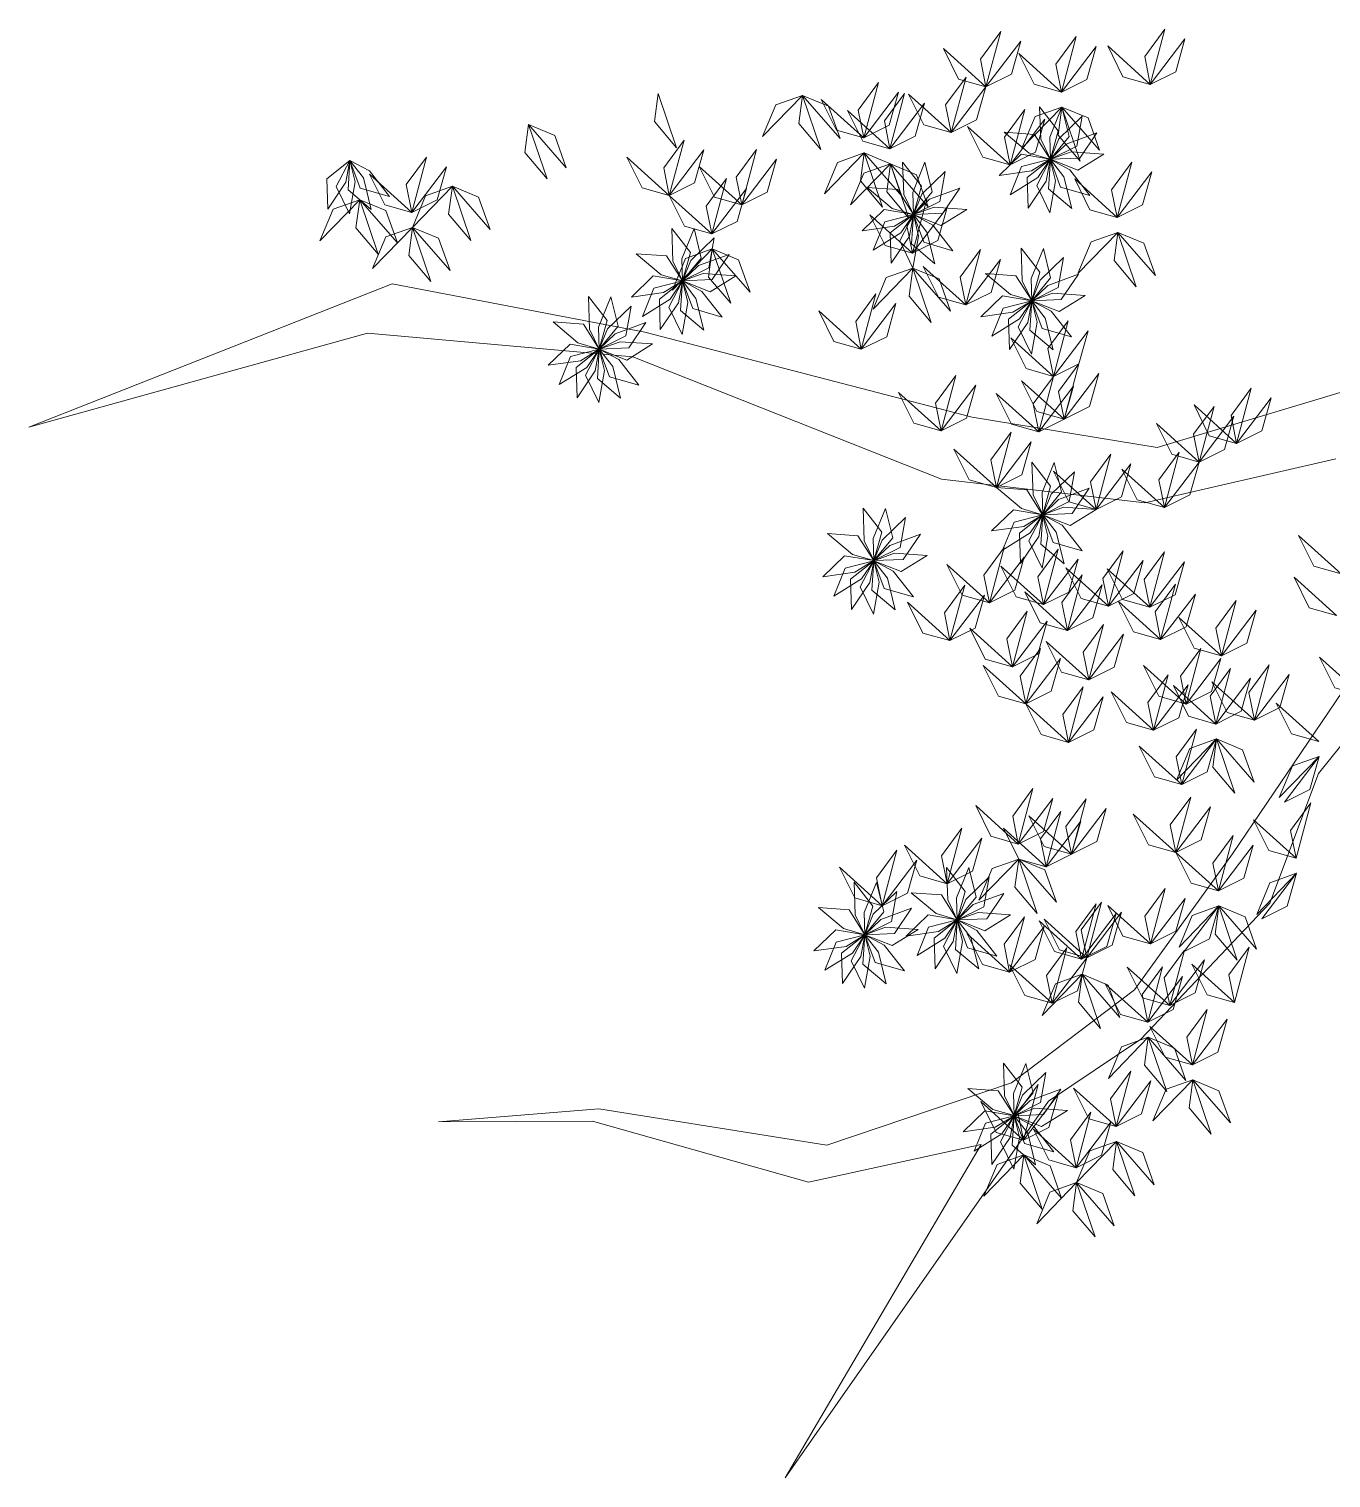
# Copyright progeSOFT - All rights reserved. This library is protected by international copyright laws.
# Model space of a CAD drawing. Header units: inches. Extents: x 4350 to 28384, y -6772 to 993.
# Drawn here: x 5064.7 to 5200.9, y 461.8 to 613.4 of the extents above; entities that cross this region are included whole.
import ezdxf

# ---------------------------------------------------------------- set-up
doc = ezdxf.new("R2010")
doc.units = ezdxf.units.IN
doc.header["$MEASUREMENT"] = 0
doc.layers.add('nascosti', color=1, linetype='Continuous')

msp = doc.modelspace()

# ---------------------------------------------------------------- linework, layer by layer
at = {"layer": 'nascosti', "lineweight": 0}
for points in [[(5164.8, 607.3), (5164.21, 610.2), (5166.34, 613.09), (5164.8, 607.3)], [(5172.69, 606.76), (5172.1, 609.67), (5174.23, 612.56), (5172.69, 606.76)], [(5181.98, 607.56), (5181.4, 610.46), (5183.52, 613.35), (5181.98, 607.56)], [(5164.8, 607.3), (5161.94, 608.1), (5160.34, 611.32), (5164.8, 607.3)], [(5164.8, 607.3), (5167.45, 608.62), (5168.43, 612.07), (5164.8, 607.3)], [(5172.69, 606.76), (5175.34, 608.08), (5176.32, 611.53), (5172.69, 606.76)], [(5181.98, 607.56), (5179.13, 608.36), (5177.53, 611.58), (5181.98, 607.56)], [(5181.98, 607.56), (5184.64, 608.88), (5185.61, 612.33), (5181.98, 607.56)], [(5172.69, 606.76), (5169.83, 607.57), (5168.23, 610.78), (5172.69, 606.76)], [(5161.17, 602.52), (5160.58, 605.43), (5162.71, 608.32), (5161.17, 602.52)], [(5130.51, 606.6), (5130.12, 603.66), (5132.44, 600.92), (5130.51, 606.6)], [(5145.6, 606.41), (5142.8, 605.42), (5141.42, 602.11), (5145.6, 606.41)], [(5145.6, 606.41), (5145.21, 603.47), (5147.52, 600.73), (5145.6, 606.41)], [(5145.6, 606.41), (5148.33, 605.27), (5149.54, 601.89), (5145.6, 606.41)], [(5152.01, 601.96), (5151.43, 604.87), (5153.56, 607.76), (5152.01, 601.96)], [(5152.01, 601.96), (5154.67, 603.28), (5155.64, 606.73), (5152.01, 601.96)], [(5154.75, 600.82), (5154.17, 603.73), (5156.29, 606.62), (5154.75, 600.82)], [(5161.17, 602.52), (5158.31, 603.33), (5156.71, 606.54), (5161.17, 602.52)], [(5161.17, 602.52), (5163.82, 603.84), (5164.8, 607.3), (5161.17, 602.52)], [(5152.01, 601.96), (5149.16, 602.77), (5147.56, 605.98), (5152.01, 601.96)], [(5154.75, 600.82), (5157.4, 602.14), (5158.38, 605.59), (5154.75, 600.82)], [(5167.33, 599.13), (5166.75, 602.04), (5168.87, 604.93), (5167.33, 599.13)], [(5172.74, 605.19), (5169.95, 604.2), (5168.56, 600.89), (5172.74, 605.19)], [(5170.41, 605.21), (5170.53, 601.81), (5171.53, 599.73), (5172.36, 602.7), (5170.41, 605.21)], [(5172.74, 605.19), (5171.46, 602.03), (5171.53, 599.73), (5173.5, 602.1), (5172.74, 605.19)], [(5172.74, 605.19), (5172.35, 602.25), (5174.66, 599.51), (5172.74, 605.19)], [(5172.74, 605.19), (5175.47, 604.05), (5176.68, 600.67), (5172.74, 605.19)], [(5154.75, 600.82), (5151.9, 601.63), (5150.3, 604.84), (5154.75, 600.82)], [(5167.33, 599.13), (5169.98, 600.46), (5170.96, 603.91), (5167.33, 599.13)], [(5174.86, 604.23), (5172.41, 601.86), (5171.54, 599.72), (5174.3, 601.1), (5174.86, 604.23)], [(5116.96, 603.36), (5116.57, 600.42), (5118.89, 597.68), (5116.96, 603.36)], [(5116.96, 603.36), (5119.7, 602.22), (5120.9, 598.84), (5116.96, 603.36)], [(5167.33, 599.13), (5164.48, 599.94), (5162.88, 603.15), (5167.33, 599.13)], [(5166.7, 602.56), (5169.31, 600.37), (5171.52, 599.73), (5169.87, 602.33), (5166.7, 602.56)], [(5176.41, 602.48), (5173.2, 601.32), (5171.54, 599.72), (5174.62, 599.85), (5176.41, 602.48)], [(5131.67, 595.93), (5131.09, 598.83), (5133.21, 601.72), (5131.67, 595.93)], [(5131.67, 595.93), (5134.32, 597.25), (5135.3, 600.7), (5131.67, 595.93)], [(5139.26, 594.96), (5138.68, 597.86), (5140.81, 600.75), (5139.26, 594.96)], [(5152.07, 600.39), (5149.27, 599.4), (5147.89, 596.09), (5152.07, 600.39)], [(5152.07, 600.39), (5151.68, 597.45), (5153.99, 594.71), (5152.07, 600.39)], [(5152.07, 600.39), (5154.8, 599.25), (5156.01, 595.87), (5152.07, 600.39)], [(5177.11, 600.26), (5173.71, 600.5), (5171.54, 599.72), (5174.4, 598.58), (5177.11, 600.26)], [(5095.94, 594.5), (5097.85, 597.32), (5098.26, 599.59), (5095.84, 597.68), (5095.94, 594.5)], [(5098.22, 594), (5098.81, 597.35), (5098.26, 599.59), (5096.83, 596.86), (5098.22, 594)], [(5100.5, 594.46), (5099.68, 597.77), (5098.27, 599.59), (5098.07, 596.51), (5100.5, 594.46)], [(5102.4, 595.82), (5100.3, 598.5), (5098.27, 599.59), (5099.34, 596.7), (5102.4, 595.82)], [(5104.75, 594.16), (5104.16, 597.07), (5106.29, 599.96), (5104.75, 594.16)], [(5104.75, 594.16), (5107.4, 595.48), (5108.38, 598.94), (5104.75, 594.16)], [(5131.67, 595.93), (5128.82, 596.74), (5127.22, 599.95), (5131.67, 595.93)], [(5139.26, 594.96), (5136.41, 595.76), (5134.81, 598.98), (5139.26, 594.96)], [(5139.26, 594.96), (5141.92, 596.28), (5142.9, 599.73), (5139.26, 594.96)], [(5154.8, 599.25), (5152.01, 598.26), (5150.63, 594.94), (5154.8, 599.25)], [(5154.8, 599.25), (5154.41, 596.31), (5156.73, 593.57), (5154.8, 599.25)], [(5154.8, 599.25), (5157.54, 598.11), (5158.74, 594.73), (5154.8, 599.25)], [(5156.08, 599.43), (5156.2, 596.03), (5157.21, 593.95), (5158.04, 596.92), (5156.08, 599.43)], [(5158.41, 599.42), (5157.14, 596.26), (5157.21, 593.95), (5159.18, 596.33), (5158.41, 599.42)], [(5166.18, 598.03), (5169.56, 598.51), (5171.52, 599.72), (5168.48, 600.24), (5166.18, 598.03)], [(5167.33, 596), (5170.22, 597.81), (5171.52, 599.72), (5168.53, 598.95), (5167.33, 596)], [(5169.21, 594.62), (5171.11, 597.44), (5171.52, 599.71), (5169.1, 597.8), (5169.21, 594.62)], [(5171.48, 594.12), (5172.07, 597.47), (5171.52, 599.71), (5170.1, 596.98), (5171.48, 594.12)], [(5173.77, 594.58), (5172.94, 597.89), (5171.53, 599.71), (5171.33, 596.63), (5173.77, 594.58)], [(5175.66, 595.94), (5173.56, 598.62), (5171.53, 599.71), (5172.61, 596.82), (5175.66, 595.94)], [(5178.53, 593.64), (5177.94, 596.54), (5180.07, 599.43), (5178.53, 593.64)], [(5104.75, 594.16), (5101.9, 594.97), (5100.3, 598.18), (5104.75, 594.16)], [(5136.12, 591.91), (5135.54, 594.82), (5137.66, 597.71), (5136.12, 591.91)], [(5160.54, 598.45), (5158.08, 596.08), (5157.21, 593.95), (5159.98, 595.32), (5160.54, 598.45)], [(5178.53, 593.64), (5175.67, 594.44), (5174.08, 597.66), (5178.53, 593.64)], [(5178.53, 593.64), (5181.18, 594.96), (5182.16, 598.41), (5178.53, 593.64)], [(5108.98, 596.9), (5106.18, 595.91), (5104.8, 592.6), (5108.98, 596.9)], [(5108.98, 596.9), (5108.59, 593.97), (5110.9, 591.22), (5108.98, 596.9)], [(5108.98, 596.9), (5111.71, 595.76), (5112.92, 592.38), (5108.98, 596.9)], [(5136.12, 591.91), (5133.27, 592.72), (5131.67, 595.93), (5136.12, 591.91)], [(5136.12, 591.91), (5138.78, 593.23), (5139.75, 596.68), (5136.12, 591.91)], [(5152.37, 596.78), (5154.98, 594.59), (5157.2, 593.95), (5155.55, 596.55), (5152.37, 596.78)], [(5162.08, 596.71), (5158.88, 595.54), (5157.21, 593.94), (5160.29, 594.07), (5162.08, 596.71)], [(5099.29, 595.49), (5096.5, 594.49), (5095.11, 591.18), (5099.29, 595.49)], [(5099.29, 595.49), (5098.9, 592.55), (5101.21, 589.81), (5099.29, 595.49)], [(5099.29, 595.49), (5102.02, 594.35), (5103.23, 590.97), (5099.29, 595.49)], [(5151.86, 592.25), (5155.23, 592.73), (5157.2, 593.94), (5154.15, 594.46), (5151.86, 592.25)], [(5157.11, 589.91), (5156.52, 592.81), (5158.65, 595.7), (5157.11, 589.91)], [(5157.11, 589.91), (5159.76, 591.23), (5160.74, 594.68), (5157.11, 589.91)], [(5162.78, 594.48), (5159.38, 594.72), (5157.21, 593.94), (5160.08, 592.8), (5162.78, 594.48)], [(5157.11, 589.91), (5154.25, 590.71), (5152.65, 593.92), (5157.11, 589.91)], [(5153.01, 590.23), (5155.9, 592.03), (5157.2, 593.94), (5154.21, 593.17), (5153.01, 590.23)], [(5154.88, 588.84), (5156.79, 591.67), (5157.2, 593.94), (5154.78, 592.02), (5154.88, 588.84)], [(5157.16, 588.34), (5157.75, 591.69), (5157.2, 593.93), (5155.77, 591.2), (5157.16, 588.34)], [(5159.44, 588.8), (5158.62, 592.11), (5157.2, 593.93), (5157.01, 590.86), (5159.44, 588.8)], [(5161.34, 590.16), (5159.24, 592.84), (5157.21, 593.93), (5158.28, 591.04), (5161.34, 590.16)], [(5104.8, 592.6), (5102.01, 591.6), (5100.63, 588.29), (5104.8, 592.6)], [(5104.8, 592.6), (5104.41, 589.66), (5106.73, 586.92), (5104.8, 592.6)], [(5104.8, 592.6), (5107.54, 591.46), (5108.74, 588.08), (5104.8, 592.6)], [(5131.93, 592.49), (5132.05, 589.08), (5133.05, 587.01), (5133.88, 589.98), (5131.93, 592.49)], [(5134.26, 592.47), (5132.98, 589.31), (5133.06, 587.01), (5135.02, 589.38), (5134.26, 592.47)], [(5136.38, 591.51), (5133.93, 589.14), (5133.06, 587), (5135.82, 588.37), (5136.38, 591.51)], [(5178.58, 592.07), (5175.79, 591.08), (5174.41, 587.76), (5178.58, 592.07)], [(5178.58, 592.07), (5178.19, 589.13), (5180.51, 586.39), (5178.58, 592.07)], [(5178.58, 592.07), (5181.32, 590.93), (5182.52, 587.55), (5178.58, 592.07)], [(5128.22, 589.84), (5130.83, 587.65), (5133.05, 587.01), (5131.39, 589.61), (5128.22, 589.84)], [(5136.17, 590.34), (5133.38, 589.35), (5132, 586.03), (5136.17, 590.34)], [(5137.93, 589.76), (5134.73, 588.6), (5133.06, 587), (5136.14, 587.13), (5137.93, 589.76)], [(5136.17, 590.34), (5135.78, 587.4), (5138.1, 584.66), (5136.17, 590.34)], [(5136.17, 590.34), (5138.91, 589.2), (5140.12, 585.82), (5136.17, 590.34)], [(5162.69, 584.48), (5162.1, 587.38), (5164.23, 590.27), (5162.69, 584.48)], [(5168.47, 590.42), (5168.59, 587.01), (5169.59, 584.94), (5170.42, 587.91), (5168.47, 590.42)], [(5170.8, 590.4), (5169.52, 587.24), (5169.6, 584.93), (5171.56, 587.31), (5170.8, 590.4)], [(5157.16, 588.34), (5154.37, 587.34), (5152.98, 584.03), (5157.16, 588.34)], [(5157.16, 588.34), (5156.77, 585.4), (5159.08, 582.66), (5157.16, 588.34)], [(5157.16, 588.34), (5159.89, 587.2), (5161.1, 583.82), (5157.16, 588.34)], [(5162.69, 584.48), (5159.83, 585.28), (5158.23, 588.49), (5162.69, 584.48)], [(5162.69, 584.48), (5165.34, 585.8), (5166.32, 589.25), (5162.69, 584.48)], [(5172.92, 589.44), (5170.47, 587.07), (5169.6, 584.93), (5172.36, 586.3), (5172.92, 589.44)], [(5127.71, 585.31), (5131.08, 585.79), (5133.04, 587), (5130, 587.52), (5127.71, 585.31)], [(5128.86, 583.28), (5131.75, 585.09), (5133.04, 587), (5130.06, 586.23), (5128.86, 583.28)], [(5130.73, 581.9), (5132.64, 584.72), (5133.04, 586.99), (5130.63, 585.08), (5130.73, 581.9)], [(5133.01, 581.39), (5133.6, 584.75), (5133.05, 586.99), (5131.62, 584.26), (5133.01, 581.39)], [(5135.29, 581.86), (5134.46, 585.17), (5133.05, 586.99), (5132.86, 583.91), (5135.29, 581.86)], [(5137.19, 583.22), (5135.09, 585.9), (5133.05, 586.99), (5134.13, 584.1), (5137.19, 583.22)], [(5138.63, 587.54), (5135.23, 587.78), (5133.06, 587), (5135.93, 585.86), (5138.63, 587.54)], [(5164.76, 587.77), (5167.37, 585.58), (5169.59, 584.94), (5167.93, 587.54), (5164.76, 587.77)], [(5174.47, 587.69), (5171.26, 586.52), (5169.6, 584.93), (5172.68, 585.06), (5174.47, 587.69)], [(5123.22, 585.35), (5123.34, 581.95), (5124.34, 579.87), (5125.17, 582.84), (5123.22, 585.35)], [(5125.55, 585.33), (5124.27, 582.17), (5124.35, 579.87), (5126.31, 582.25), (5125.55, 585.33)], [(5151.75, 579.84), (5151.17, 582.75), (5153.29, 585.64), (5151.75, 579.84)], [(5164.25, 583.24), (5167.62, 583.71), (5169.58, 584.93), (5166.54, 585.44), (5164.25, 583.24)], [(5175.17, 585.47), (5171.77, 585.71), (5169.6, 584.92), (5172.47, 583.79), (5175.17, 585.47)], [(5127.67, 584.37), (5125.22, 582), (5124.35, 579.87), (5127.11, 581.24), (5127.67, 584.37)], [(5151.75, 579.84), (5148.9, 580.65), (5147.3, 583.86), (5151.75, 579.84)], [(5151.75, 579.84), (5154.41, 581.16), (5155.38, 584.62), (5151.75, 579.84)], [(5165.4, 581.21), (5168.29, 583.02), (5169.58, 584.93), (5166.59, 584.16), (5165.4, 581.21)], [(5167.27, 579.83), (5169.18, 582.65), (5169.58, 584.92), (5167.17, 583.01), (5167.27, 579.83)], [(5169.55, 579.32), (5170.14, 582.68), (5169.59, 584.92), (5168.16, 582.19), (5169.55, 579.32)], [(5171.83, 579.79), (5171, 583.1), (5169.59, 584.92), (5169.4, 581.84), (5171.83, 579.79)], [(5173.73, 581.14), (5171.63, 583.83), (5169.59, 584.92), (5170.67, 582.03), (5173.73, 581.14)], [(5119.51, 582.7), (5122.12, 580.51), (5124.34, 579.87), (5122.68, 582.47), (5119.51, 582.7)], [(5129.22, 582.63), (5126.01, 581.46), (5124.35, 579.86), (5127.43, 579.99), (5129.22, 582.63)], [(5171.86, 577.01), (5171.28, 579.92), (5173.41, 582.81), (5171.86, 577.01)], [(5129.92, 580.4), (5126.52, 580.64), (5124.35, 579.86), (5127.22, 578.72), (5129.92, 580.4)], [(5171.86, 577.01), (5169.01, 577.82), (5167.41, 581.03), (5171.86, 577.01)], [(5171.86, 577.01), (5174.52, 578.33), (5175.49, 581.78), (5171.86, 577.01)], [(5119, 578.17), (5122.37, 578.65), (5124.33, 579.86), (5121.29, 580.38), (5119, 578.17)], [(5120.14, 576.15), (5123.03, 577.95), (5124.33, 579.86), (5121.34, 579.09), (5120.14, 576.15)], [(5122.02, 574.76), (5123.92, 577.59), (5124.33, 579.86), (5121.92, 577.94), (5122.02, 574.76)], [(5124.29, 574.26), (5124.89, 577.61), (5124.34, 579.85), (5122.91, 577.12), (5124.29, 574.26)], [(5126.58, 574.72), (5125.75, 578.03), (5124.34, 579.85), (5124.15, 576.77), (5126.58, 574.72)], [(5128.47, 576.08), (5126.38, 578.76), (5124.34, 579.85), (5125.42, 576.96), (5128.47, 576.08)], [(5172.98, 572.53), (5172.39, 575.44), (5174.52, 578.33), (5172.98, 572.53)], [(5160.1, 571.3), (5159.51, 574.21), (5161.64, 577.1), (5160.1, 571.3)], [(5160.1, 571.3), (5162.75, 572.62), (5163.73, 576.08), (5160.1, 571.3)], [(5172.98, 572.53), (5170.12, 573.34), (5168.52, 576.55), (5172.98, 572.53)], [(5170.32, 571.21), (5169.74, 574.12), (5171.86, 577.01), (5170.32, 571.21)], [(5172.98, 572.53), (5175.63, 573.86), (5176.61, 577.31), (5172.98, 572.53)], [(5160.1, 571.3), (5157.25, 572.11), (5155.65, 575.32), (5160.1, 571.3)], [(5170.32, 571.21), (5167.47, 572.02), (5165.87, 575.23), (5170.32, 571.21)], [(5170.32, 571.21), (5172.98, 572.53), (5173.95, 575.99), (5170.32, 571.21)], [(5191.01, 570), (5190.43, 572.9), (5192.55, 575.79), (5191.01, 570)], [(5191.01, 570), (5193.66, 571.32), (5194.64, 574.77), (5191.01, 570)], [(5187.1, 568.05), (5186.52, 570.96), (5188.65, 573.85), (5187.1, 568.05)], [(5191.01, 570), (5188.16, 570.8), (5186.56, 574.02), (5191.01, 570)], [(5187.1, 568.05), (5184.25, 568.86), (5182.65, 572.07), (5187.1, 568.05)], [(5187.1, 568.05), (5189.76, 569.37), (5190.73, 572.83), (5187.1, 568.05)], [(5165.9, 565.38), (5165.31, 568.29), (5167.44, 571.18), (5165.9, 565.38)], [(5165.9, 565.38), (5168.55, 566.7), (5169.53, 570.15), (5165.9, 565.38)], [(5165.9, 565.38), (5163.04, 566.19), (5161.44, 569.4), (5165.9, 565.38)], [(5176.31, 563.08), (5175.72, 565.98), (5177.85, 568.87), (5176.31, 563.08)], [(5183.47, 563.28), (5182.89, 566.18), (5185.01, 569.07), (5183.47, 563.28)], [(5169.61, 568.03), (5169.73, 564.62), (5170.73, 562.55), (5171.56, 565.52), (5169.61, 568.03)], [(5171.94, 568.01), (5170.66, 564.85), (5170.73, 562.54), (5172.7, 564.92), (5171.94, 568.01)], [(5174.06, 567.04), (5171.61, 564.68), (5170.74, 562.54), (5173.5, 563.91), (5174.06, 567.04)], [(5176.31, 563.08), (5173.45, 563.88), (5171.85, 567.1), (5176.31, 563.08)], [(5176.31, 563.08), (5178.96, 564.4), (5179.94, 567.85), (5176.31, 563.08)], [(5183.47, 563.28), (5180.62, 564.09), (5179.02, 567.3), (5183.47, 563.28)], [(5183.47, 563.28), (5186.13, 564.6), (5187.1, 568.05), (5183.47, 563.28)], [(5165.9, 565.38), (5168.51, 563.19), (5170.72, 562.54), (5169.07, 565.15), (5165.9, 565.38)], [(5175.6, 565.3), (5172.4, 564.13), (5170.74, 562.54), (5173.82, 562.67), (5175.6, 565.3)], [(5151.94, 563.22), (5152.06, 559.81), (5153.07, 557.73), (5153.9, 560.71), (5151.94, 563.22)], [(5154.27, 563.2), (5153, 560.04), (5153.07, 557.73), (5155.04, 560.11), (5154.27, 563.2)], [(5165.38, 560.85), (5168.76, 561.32), (5170.72, 562.54), (5167.68, 563.05), (5165.38, 560.85)], [(5166.53, 558.82), (5169.42, 560.63), (5170.72, 562.53), (5167.73, 561.77), (5166.53, 558.82)], [(5168.41, 557.44), (5170.31, 560.26), (5170.72, 562.53), (5168.3, 560.62), (5168.41, 557.44)], [(5170.68, 556.93), (5171.27, 560.29), (5170.72, 562.53), (5169.29, 559.8), (5170.68, 556.93)], [(5172.97, 557.4), (5172.14, 560.71), (5170.73, 562.53), (5170.53, 559.45), (5172.97, 557.4)], [(5174.86, 558.75), (5172.76, 561.44), (5170.73, 562.53), (5171.81, 559.64), (5174.86, 558.75)], [(5176.31, 563.08), (5172.91, 563.32), (5170.74, 562.53), (5173.6, 561.4), (5176.31, 563.08)], [(5156.39, 562.23), (5153.94, 559.87), (5153.07, 557.73), (5155.83, 559.1), (5156.39, 562.23)], [(5148.23, 560.57), (5150.84, 558.38), (5153.06, 557.73), (5151.41, 560.34), (5148.23, 560.57)], [(5157.94, 560.49), (5154.74, 559.32), (5153.07, 557.73), (5156.15, 557.86), (5157.94, 560.49)], [(5201.95, 556.35), (5199.1, 557.16), (5197.5, 560.37), (5201.95, 556.35)], [(5147.72, 556.04), (5151.09, 556.51), (5153.05, 557.73), (5150.01, 558.24), (5147.72, 556.04)], [(5158.64, 558.27), (5155.24, 558.5), (5153.07, 557.72), (5155.94, 556.59), (5158.64, 558.27)], [(5165.15, 553.31), (5164.57, 556.21), (5166.7, 559.1), (5165.15, 553.31)], [(5165.15, 553.31), (5167.81, 554.63), (5168.78, 558.08), (5165.15, 553.31)], [(5170.81, 553.13), (5170.22, 556.04), (5172.35, 558.93), (5170.81, 553.13)], [(5170.81, 553.13), (5173.46, 554.45), (5174.44, 557.9), (5170.81, 553.13)], [(5177.61, 552.96), (5177.02, 555.86), (5179.15, 558.75), (5177.61, 552.96)], [(5181.93, 552.85), (5181.35, 555.76), (5183.47, 558.65), (5181.93, 552.85)], [(5148.87, 554.01), (5151.76, 555.82), (5153.05, 557.72), (5150.07, 556.96), (5148.87, 554.01)], [(5150.74, 552.62), (5152.65, 555.45), (5153.06, 557.72), (5150.64, 555.8), (5150.74, 552.62)], [(5153.02, 552.12), (5153.61, 555.48), (5153.06, 557.72), (5151.63, 554.98), (5153.02, 552.12)], [(5155.3, 552.59), (5154.48, 555.89), (5153.06, 557.72), (5152.87, 554.64), (5155.3, 552.59)], [(5157.2, 553.94), (5155.1, 556.63), (5153.07, 557.72), (5154.14, 554.83), (5157.2, 553.94)], [(5165.15, 553.31), (5162.3, 554.11), (5160.7, 557.33), (5165.15, 553.31)], [(5170.81, 553.13), (5167.96, 553.94), (5166.36, 557.15), (5170.81, 553.13)], [(5177.61, 552.96), (5174.75, 553.77), (5173.15, 556.98), (5177.61, 552.96)], [(5181.93, 552.85), (5179.08, 553.66), (5177.48, 556.87), (5181.93, 552.85)], [(5177.61, 552.96), (5180.26, 554.28), (5181.24, 557.73), (5177.61, 552.96)], [(5181.93, 552.85), (5184.59, 554.17), (5185.56, 557.62), (5181.93, 552.85)], [(5161.03, 549.36), (5160.45, 552.26), (5162.57, 555.15), (5161.03, 549.36)], [(5173.31, 550.44), (5172.72, 553.34), (5174.85, 556.23), (5173.31, 550.44)], [(5173.31, 550.44), (5175.96, 551.76), (5176.94, 555.21), (5173.31, 550.44)], [(5183.07, 549.47), (5182.49, 552.38), (5184.62, 555.27), (5183.07, 549.47)], [(5201.47, 552), (5198.62, 552.81), (5197.02, 556.02), (5201.47, 552)], [(5161.03, 549.36), (5158.18, 550.16), (5156.58, 553.38), (5161.03, 549.36)], [(5161.03, 549.36), (5163.68, 550.68), (5164.66, 554.13), (5161.03, 549.36)], [(5173.31, 550.44), (5170.46, 551.24), (5168.86, 554.46), (5173.31, 550.44)], [(5183.07, 549.47), (5180.22, 550.28), (5178.62, 553.49), (5183.07, 549.47)], [(5183.07, 549.47), (5185.73, 550.79), (5186.7, 554.24), (5183.07, 549.47)], [(5189.43, 547.78), (5188.85, 550.68), (5190.98, 553.57), (5189.43, 547.78)], [(5167.57, 546.63), (5166.98, 549.54), (5169.11, 552.43), (5167.57, 546.63)], [(5167.57, 546.63), (5166.98, 549.54), (5169.11, 552.43), (5167.57, 546.63)], [(5189.43, 547.78), (5192.09, 549.1), (5193.06, 552.55), (5189.43, 547.78)], [(5167.57, 546.63), (5164.72, 547.44), (5163.12, 550.65), (5167.57, 546.63)], [(5167.57, 546.63), (5164.72, 547.44), (5163.12, 550.65), (5167.57, 546.63)], [(5167.57, 546.63), (5170.22, 547.95), (5171.2, 551.41), (5167.57, 546.63)], [(5167.57, 546.63), (5170.22, 547.95), (5171.2, 551.41), (5167.57, 546.63)], [(5175.54, 545.26), (5174.96, 548.16), (5177.08, 551.05), (5175.54, 545.26)], [(5189.43, 547.78), (5186.58, 548.58), (5184.98, 551.79), (5189.43, 547.78)], [(5175.54, 545.26), (5172.69, 546.06), (5171.09, 549.28), (5175.54, 545.26)], [(5175.54, 545.26), (5178.19, 546.58), (5179.17, 550.03), (5175.54, 545.26)], [(5168.96, 542.74), (5168.38, 545.64), (5170.51, 548.53), (5168.96, 542.74)], [(5168.96, 542.74), (5171.62, 544.06), (5172.6, 547.51), (5168.96, 542.74)], [(5185.73, 542.73), (5185.14, 545.64), (5187.27, 548.53), (5185.73, 542.73)], [(5185.73, 542.73), (5188.38, 544.05), (5189.36, 547.51), (5185.73, 542.73)], [(5204.14, 543.61), (5201.29, 544.42), (5199.69, 547.63), (5204.14, 543.61)], [(5168.96, 542.74), (5166.11, 543.55), (5164.51, 546.76), (5168.96, 542.74)], [(5185.73, 542.73), (5182.87, 543.54), (5181.27, 546.75), (5185.73, 542.73)], [(5182.33, 539.98), (5181.74, 542.89), (5183.87, 545.78), (5182.33, 539.98)], [(5188.85, 540.64), (5188.26, 543.55), (5190.39, 546.44), (5188.85, 540.64)], [(5192.88, 541.03), (5192.29, 543.94), (5194.42, 546.83), (5192.88, 541.03)], [(5192.88, 541.03), (5195.53, 542.35), (5196.51, 545.81), (5192.88, 541.03)], [(5173.42, 538.72), (5172.83, 541.63), (5174.96, 544.52), (5173.42, 538.72)], [(5182.33, 539.98), (5184.98, 541.3), (5185.96, 544.75), (5182.33, 539.98)], [(5188.85, 540.64), (5185.99, 541.45), (5184.4, 544.66), (5188.85, 540.64)], [(5192.88, 541.03), (5190.03, 541.84), (5188.43, 545.05), (5192.88, 541.03)], [(5188.85, 540.64), (5191.5, 541.97), (5192.48, 545.42), (5188.85, 540.64)], [(5173.42, 538.72), (5170.56, 539.53), (5168.96, 542.74), (5173.42, 538.72)], [(5173.42, 538.72), (5176.07, 540.04), (5177.05, 543.49), (5173.42, 538.72)], [(5182.33, 539.98), (5179.48, 540.79), (5177.88, 544), (5182.33, 539.98)], [(5199.6, 538.81), (5196.75, 539.62), (5195.15, 542.83), (5199.6, 538.81)], [(5185.27, 534.3), (5184.68, 537.21), (5186.81, 540.1), (5185.27, 534.3)], [(5185.27, 534.3), (5182.42, 535.11), (5180.82, 538.32), (5185.27, 534.3)], [(5188.9, 539.08), (5186.11, 538.08), (5184.73, 534.77), (5188.9, 539.08)], [(5185.27, 534.3), (5187.92, 535.62), (5188.9, 539.08), (5185.27, 534.3)], [(5185.27, 534.3), (5187.92, 535.62), (5188.9, 539.08), (5185.27, 534.3)], [(5188.9, 539.08), (5188.51, 536.14), (5190.83, 533.4), (5188.9, 539.08)], [(5188.9, 539.08), (5191.64, 537.94), (5192.84, 534.56), (5188.9, 539.08)], [(5199.65, 537.25), (5196.86, 536.25), (5195.48, 532.94), (5199.65, 537.25)], [(5196.02, 532.47), (5198.67, 533.79), (5199.65, 537.25), (5196.02, 532.47)], [(5168.17, 528.08), (5167.59, 530.99), (5169.71, 533.88), (5168.17, 528.08)], [(5168.17, 528.08), (5170.82, 529.4), (5171.8, 532.85), (5168.17, 528.08)], [(5173.73, 527.03), (5173.14, 529.93), (5175.27, 532.82), (5173.73, 527.03)], [(5184.66, 527.2), (5184.08, 530.1), (5186.21, 532.99), (5184.66, 527.2)], [(5197.24, 526.59), (5196.66, 529.5), (5198.78, 532.39), (5197.24, 526.59)], [(5168.17, 528.08), (5165.32, 528.89), (5163.72, 532.1), (5168.17, 528.08)], [(5173.73, 527.03), (5170.88, 527.83), (5169.28, 531.05), (5173.73, 527.03)], [(5171.08, 525.71), (5170.49, 528.61), (5172.62, 531.5), (5171.08, 525.71)], [(5173.73, 527.03), (5176.38, 528.35), (5177.36, 531.8), (5173.73, 527.03)], [(5184.66, 527.2), (5181.81, 528), (5180.21, 531.22), (5184.66, 527.2)], [(5184.66, 527.2), (5187.32, 528.52), (5188.29, 531.97), (5184.66, 527.2)], [(5197.24, 526.59), (5194.39, 527.4), (5192.79, 530.61), (5197.24, 526.59)], [(5160.74, 523.93), (5160.15, 526.84), (5162.28, 529.73), (5160.74, 523.93)], [(5171.08, 525.71), (5168.22, 526.51), (5166.62, 529.73), (5171.08, 525.71)], [(5171.08, 525.71), (5173.73, 527.03), (5174.71, 530.48), (5171.08, 525.71)], [(5160.74, 523.93), (5157.88, 524.74), (5156.28, 527.95), (5160.74, 523.93)], [(5160.74, 523.93), (5163.39, 525.25), (5164.37, 528.71), (5160.74, 523.93)], [(5189.12, 523.18), (5188.53, 526.08), (5190.66, 528.97), (5189.12, 523.18)], [(5189.12, 523.18), (5191.77, 524.5), (5192.75, 527.95), (5189.12, 523.18)], [(5153.94, 521.63), (5153.35, 524.54), (5155.48, 527.43), (5153.94, 521.63)], [(5153.94, 521.63), (5156.59, 522.95), (5157.57, 526.41), (5153.94, 521.63)], [(5168.22, 526.51), (5165.43, 525.52), (5164.05, 522.21), (5168.22, 526.51)], [(5168.22, 526.51), (5167.83, 523.58), (5170.15, 520.83), (5168.22, 526.51)], [(5168.22, 526.51), (5170.96, 525.37), (5172.16, 521.99), (5168.22, 526.51)], [(5189.12, 523.18), (5186.26, 523.98), (5184.66, 527.2), (5189.12, 523.18)], [(5153.94, 521.63), (5151.08, 522.44), (5149.48, 525.65), (5153.94, 521.63)], [(5160.68, 525.64), (5160.8, 522.23), (5161.8, 520.15), (5162.63, 523.12), (5160.68, 525.64)], [(5163.01, 525.62), (5161.73, 522.46), (5161.8, 520.15), (5163.77, 522.53), (5163.01, 525.62)], [(5165.13, 524.65), (5162.68, 522.28), (5161.81, 520.15), (5164.57, 521.52), (5165.13, 524.65)], [(5197.29, 525.03), (5194.5, 524.03), (5193.12, 520.72), (5197.29, 525.03)], [(5193.66, 520.25), (5196.32, 521.57), (5197.29, 525.03), (5193.66, 520.25)], [(5151.01, 524.09), (5151.12, 520.68), (5152.13, 518.6), (5152.96, 521.57), (5151.01, 524.09)], [(5153.34, 524.07), (5152.06, 520.91), (5152.13, 518.6), (5154.1, 520.98), (5153.34, 524.07)], [(5155.46, 523.1), (5153.01, 520.73), (5152.13, 518.6), (5154.9, 519.97), (5155.46, 523.1)], [(5181.99, 517.63), (5181.4, 520.54), (5183.53, 523.43), (5181.99, 517.63)], [(5156.97, 522.99), (5159.58, 520.8), (5161.79, 520.15), (5160.14, 522.76), (5156.97, 522.99)], [(5166.67, 522.91), (5163.47, 521.74), (5161.81, 520.14), (5164.89, 520.27), (5166.67, 522.91)], [(5174.8, 516.03), (5174.21, 518.94), (5176.34, 521.83), (5174.8, 516.03)], [(5175.34, 516.19), (5174.75, 519.1), (5176.88, 521.99), (5175.34, 516.19)], [(5181.99, 517.63), (5179.13, 518.44), (5177.53, 521.65), (5181.99, 517.63)], [(5181.99, 517.63), (5184.64, 518.95), (5185.62, 522.4), (5181.99, 517.63)], [(5189.17, 521.61), (5186.38, 520.62), (5184.99, 517.3), (5189.17, 521.61)], [(5185.54, 516.84), (5188.19, 518.16), (5189.17, 521.61), (5185.54, 516.84)], [(5189.17, 521.61), (5188.78, 518.67), (5191.09, 515.93), (5189.17, 521.61)], [(5189.17, 521.61), (5191.9, 520.47), (5193.11, 517.09), (5189.17, 521.61)], [(5147.29, 521.44), (5149.91, 519.24), (5152.12, 518.6), (5150.47, 521.21), (5147.29, 521.44)], [(5157, 521.36), (5153.8, 520.19), (5152.13, 518.59), (5155.22, 518.72), (5157, 521.36)], [(5156.45, 518.46), (5159.83, 518.93), (5161.79, 520.15), (5158.75, 520.66), (5156.45, 518.46)], [(5157.6, 516.43), (5160.49, 518.23), (5161.79, 520.14), (5158.8, 519.38), (5157.6, 516.43)], [(5159.48, 515.04), (5161.38, 517.87), (5161.79, 520.14), (5159.37, 518.22), (5159.48, 515.04)], [(5161.75, 514.54), (5162.34, 517.9), (5161.79, 520.14), (5160.36, 517.4), (5161.75, 514.54)], [(5164.04, 515.01), (5163.21, 518.31), (5161.8, 520.14), (5161.6, 517.06), (5164.04, 515.01)], [(5165.93, 516.36), (5163.83, 519.05), (5161.8, 520.14), (5162.88, 517.24), (5165.93, 516.36)], [(5167.38, 520.68), (5163.98, 520.92), (5161.81, 520.14), (5164.67, 519.01), (5167.38, 520.68)], [(5167.27, 514.68), (5166.69, 517.59), (5168.82, 520.48), (5167.27, 514.68)], [(5174.8, 516.03), (5171.95, 516.84), (5170.35, 520.05), (5174.8, 516.03)], [(5175.34, 516.19), (5172.49, 517), (5170.89, 520.21), (5175.34, 516.19)], [(5174.8, 516.03), (5177.45, 517.35), (5178.43, 520.81), (5174.8, 516.03)], [(5175.34, 516.19), (5177.99, 517.51), (5178.97, 520.97), (5175.34, 516.19)], [(5146.78, 516.91), (5150.16, 517.38), (5152.12, 518.6), (5149.08, 519.11), (5146.78, 516.91)], [(5147.93, 514.88), (5150.82, 516.68), (5152.12, 518.59), (5149.13, 517.82), (5147.93, 514.88)], [(5149.8, 513.49), (5151.71, 516.32), (5152.12, 518.59), (5149.7, 516.67), (5149.8, 513.49)], [(5152.08, 512.99), (5152.67, 516.35), (5152.12, 518.59), (5150.69, 515.85), (5152.08, 512.99)], [(5154.36, 513.46), (5153.54, 516.76), (5152.13, 518.58), (5151.93, 515.51), (5154.36, 513.46)], [(5157.7, 519.13), (5154.3, 519.37), (5152.13, 518.59), (5155, 517.45), (5157.7, 519.13)], [(5156.26, 514.81), (5154.16, 517.5), (5152.13, 518.59), (5153.2, 515.69), (5156.26, 514.81)], [(5167.27, 514.68), (5164.42, 515.49), (5162.82, 518.7), (5167.27, 514.68)], [(5167.27, 514.68), (5169.93, 516), (5170.9, 519.46), (5167.27, 514.68)], [(5171.71, 511.42), (5171.12, 514.32), (5173.25, 517.21), (5171.71, 511.42)], [(5184.02, 511.19), (5183.44, 514.1), (5185.57, 516.99), (5184.02, 511.19)], [(5190.79, 511.49), (5190.21, 514.39), (5192.34, 517.28), (5190.79, 511.49)], [(5171.71, 511.42), (5168.86, 512.22), (5167.26, 515.44), (5171.71, 511.42)], [(5171.71, 511.42), (5174.36, 512.74), (5175.34, 516.19), (5171.71, 511.42)], [(5184.02, 511.19), (5186.68, 512.51), (5187.66, 515.96), (5184.02, 511.19)], [(5190.79, 511.49), (5187.94, 512.3), (5186.34, 515.51), (5190.79, 511.49)], [(5174.85, 514.47), (5172.06, 513.47), (5170.68, 510.16), (5174.85, 514.47)], [(5174.85, 514.47), (5174.46, 511.53), (5176.78, 508.78), (5174.85, 514.47)], [(5174.85, 514.47), (5177.59, 513.32), (5178.79, 509.94), (5174.85, 514.47)], [(5184.02, 511.19), (5181.17, 512), (5179.57, 515.21), (5184.02, 511.19)], [(5181.73, 509.44), (5181.14, 512.35), (5183.27, 515.24), (5181.73, 509.44)], [(5181.73, 509.44), (5184.38, 510.76), (5185.36, 514.22), (5181.73, 509.44)], [(5181.73, 509.44), (5178.88, 510.25), (5177.28, 513.46), (5181.73, 509.44)], [(5186.39, 504.99), (5185.8, 507.89), (5187.93, 510.78), (5186.39, 504.99)], [(5186.39, 504.99), (5189.04, 506.31), (5190.02, 509.76), (5186.39, 504.99)], [(5181.78, 507.88), (5178.99, 506.88), (5177.61, 503.57), (5181.78, 507.88)], [(5181.78, 507.88), (5181.39, 504.94), (5183.71, 502.2), (5181.78, 507.88)], [(5181.78, 507.88), (5184.52, 506.73), (5185.72, 503.35), (5181.78, 507.88)], [(5186.39, 504.99), (5183.53, 505.79), (5181.93, 509.01), (5186.39, 504.99)], [(5166.62, 505.15), (5166.74, 501.74), (5167.75, 499.67), (5168.58, 502.64), (5166.62, 505.15)], [(5168.95, 505.13), (5167.68, 501.97), (5167.75, 499.67), (5169.72, 502.04), (5168.95, 505.13)], [(5171.07, 504.17), (5168.62, 501.8), (5167.75, 499.66), (5170.51, 501.03), (5171.07, 504.17)], [(5178.4, 498.53), (5177.82, 501.44), (5179.94, 504.33), (5178.4, 498.53)], [(5186.44, 503.42), (5183.65, 502.42), (5182.26, 499.11), (5186.44, 503.42)], [(5186.44, 503.42), (5186.05, 500.48), (5188.36, 497.74), (5186.44, 503.42)], [(5186.44, 503.42), (5189.17, 502.28), (5190.38, 498.9), (5186.44, 503.42)], [(5162.91, 502.5), (5165.52, 500.31), (5167.74, 499.67), (5166.09, 502.27), (5162.91, 502.5)], [(5172.62, 502.42), (5169.42, 501.26), (5167.75, 499.66), (5170.83, 499.79), (5172.62, 502.42)], [(5168.71, 497.11), (5168.13, 500.02), (5170.26, 502.91), (5168.71, 497.11)], [(5168.71, 497.11), (5171.37, 498.43), (5172.34, 501.89), (5168.71, 497.11)], [(5178.4, 498.53), (5175.55, 499.34), (5173.95, 502.55), (5178.4, 498.53)], [(5178.4, 498.53), (5181.05, 499.85), (5182.03, 503.3), (5178.4, 498.53)], [(5168.71, 497.11), (5165.86, 497.92), (5164.26, 501.13), (5168.71, 497.11)], [(5173.32, 500.2), (5169.92, 500.44), (5167.75, 499.66), (5170.62, 498.52), (5173.32, 500.2)], [(5162.4, 497.97), (5165.77, 498.45), (5167.73, 499.66), (5164.69, 500.18), (5162.4, 497.97)], [(5163.55, 495.94), (5166.44, 497.75), (5167.73, 499.66), (5164.75, 498.89), (5163.55, 495.94)], [(5165.42, 494.56), (5167.33, 497.38), (5167.74, 499.65), (5165.32, 497.74), (5165.42, 494.56)], [(5167.7, 494.05), (5168.29, 497.41), (5167.74, 499.65), (5166.31, 496.92), (5167.7, 494.05)], [(5169.98, 494.52), (5169.16, 497.83), (5167.74, 499.65), (5167.55, 496.57), (5169.98, 494.52)], [(5171.88, 495.88), (5169.78, 498.56), (5167.75, 499.65), (5168.82, 496.76), (5171.88, 495.88)], [(5174.23, 494.22), (5173.64, 497.13), (5175.77, 500.02), (5174.23, 494.22)], [(5174.23, 494.22), (5176.88, 495.54), (5177.86, 499), (5174.23, 494.22)], [(5174.23, 494.22), (5171.37, 495.03), (5169.77, 498.24), (5174.23, 494.22)], [(5178.45, 496.96), (5175.66, 495.97), (5174.28, 492.66), (5178.45, 496.96)], [(5178.45, 496.96), (5178.06, 494.02), (5180.38, 491.28), (5178.45, 496.96)], [(5178.45, 496.96), (5181.19, 495.82), (5182.39, 492.44), (5178.45, 496.96)], [(5168.77, 495.55), (5165.97, 494.55), (5164.59, 491.24), (5168.77, 495.55)], [(5168.77, 495.55), (5168.38, 492.61), (5170.69, 489.87), (5168.77, 495.55)], [(5168.77, 495.55), (5171.5, 494.41), (5172.71, 491.03), (5168.77, 495.55)], [(5174.28, 492.66), (5171.49, 491.66), (5170.11, 488.35), (5174.28, 492.66)], [(5174.28, 492.66), (5173.89, 489.72), (5176.21, 486.98), (5174.28, 492.66)], [(5174.28, 492.66), (5177.02, 491.51), (5178.22, 488.13), (5174.28, 492.66)]]:
    msp.add_lwpolyline(points, dxfattribs=at)
at = {"layer": 'nascosti', "linetype": 'Continuous', "lineweight": 0}
for points in [[(5211.03, 578.07), (5182.7, 569.58), (5163.34, 572.73), (5129.13, 581.63), (5102.68, 586.69), (5064.69, 571.71), (5100.12, 581.52), (5127.85, 579.04), (5160.14, 566.27), (5181.43, 563.78), (5201.4, 568.37)], [(5208.55, 553.56), (5190.6, 527.06), (5180.33, 512.83), (5167.48, 503.11), (5148.16, 496.59), (5124.29, 500.37), (5107.53, 499.01), (5123.65, 499.08), (5146.24, 492.71), (5164.28, 496.65), (5143.78, 461.76), (5171.35, 501.19), (5181, 507.68), (5194.48, 521.91), (5199.59, 535.47), (5207.93, 545.82)]]:
    msp.add_lwpolyline(points, dxfattribs=at)

doc.saveas('drawing.dxf')
